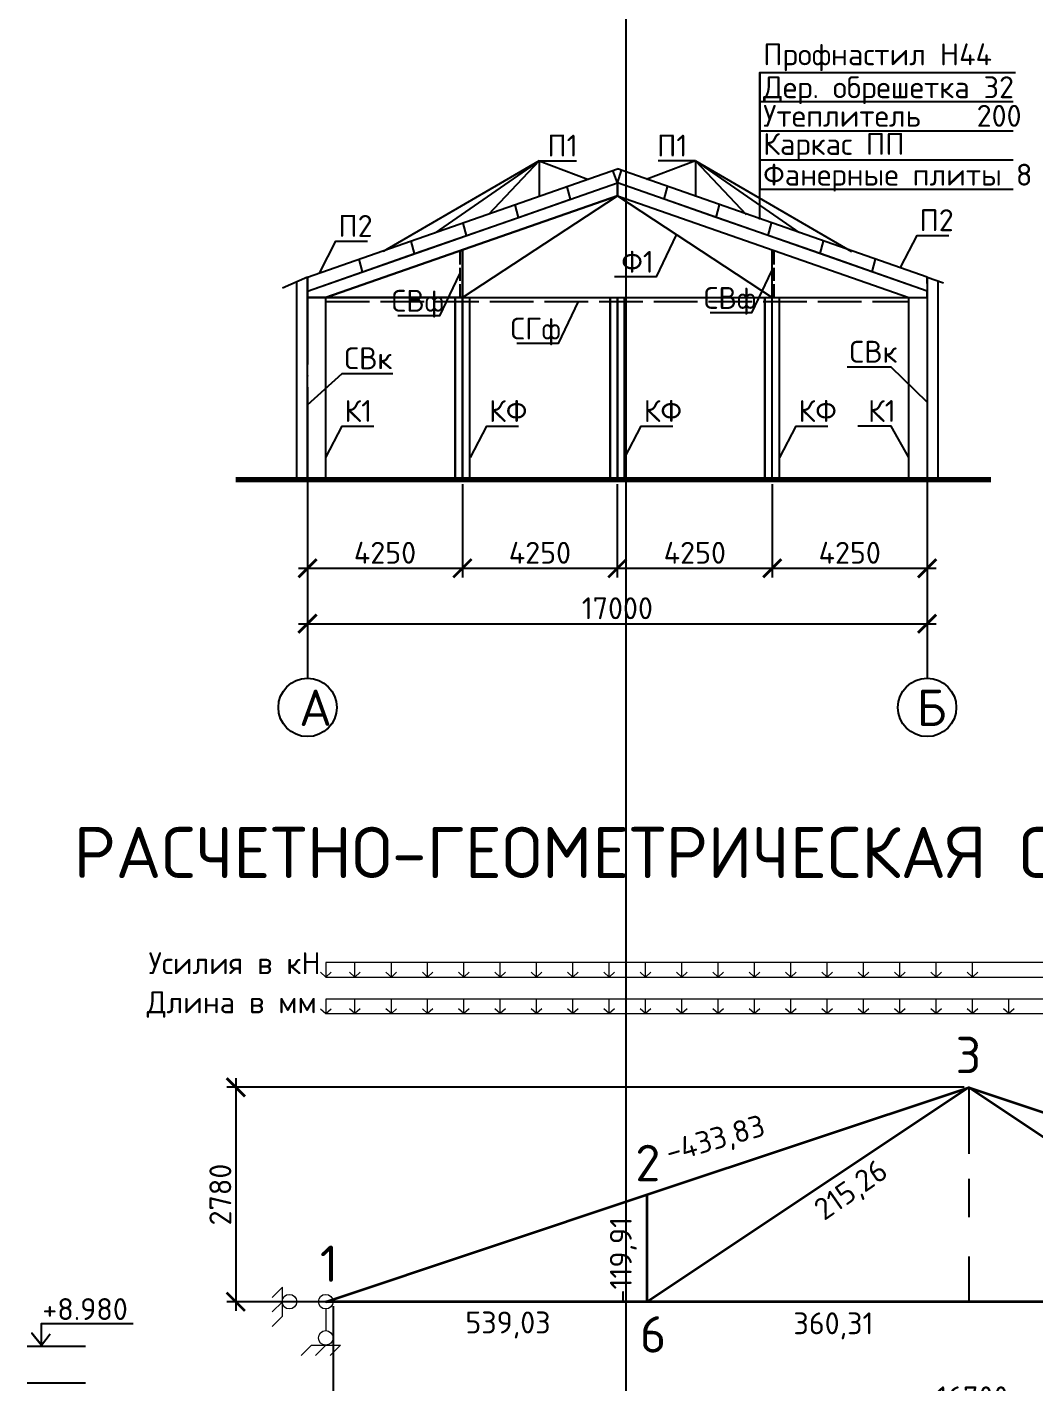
# Model space of a CAD drawing. Header units: millimetres. Extents: x -258556 to -95372, y 16759 to 83874.
# Drawn here: x -127655.4 to -127517.1, y 41786.4 to 41972.3 of the extents above; entities that cross this region are included whole.
import ezdxf

# ---------------------------------------------------------------- set-up
doc = ezdxf.new("R2010")
doc.units = ezdxf.units.MM
doc.header["$LTSCALE"] = 0.5
doc.linetypes.add('ACAD_ISO02W100', pattern=[15, 12, -3])
doc.linetypes.add('ACAD_ISO04W100', pattern=[30, 24, -3, 0, -3])
for name, color, linetype in [('оси', 7, 'ACAD_ISO04W100'), ('размеры', 7, 'Continuous'), ('Штриховка', 7, 'ACAD_ISO02W100')]:
    doc.layers.add(name, color=color, linetype=linetype)
doc.layers.add('ТОНКИЕе', color=7, linetype='Continuous', lineweight=25)
doc.styles.add('Наклонный3.5', font='isocpeur.ttf', dxfattribs={"height": 3})
doc.dimstyles.new('СТРОИТЕЛЬНЫЙ', dxfattribs={"dimtxt": 3, "dimasz": 2.5, "dimexe": 1.25, "dimexo": 0.625, "dimtad": 1, "dimdec": 0, "dimlfac": 100, "dimdsep": 46, "dimtxsty": 'Наклонный3.5', "dimblk1": 'ARCHTICK', "dimblk2": 'ARCHTICK', "dimsah": 1, "dimcen": 0, "dimdle": 1.25, "dimadec": 0, "dimazin": 0, "dimtfac": 0.75, "dimtdec": 0, "dimtmove": 0, "dimatfit": 3, "dimldrblk": 'ARCHTICK', "dimfxl": 1, "dimtolj": 1, "dimtzin": 0, "dimarcsym": 1})

# ---------------------------------------------------------------- blocks, each defined once
blk = doc.blocks.new('_ArchTick')
at = {"color": 0, "linetype": 'ByBlock', "const_width": 0.15}
blk.add_lwpolyline([(-0.5, -0.5), (0.5, 0.5)], dxfattribs=at)
blk = doc.blocks.new('*D665')
at = {"layer": 'Defpoints', "color": 0, "transparency": 16777216}
for p in [(-127616.91, 41898.06), (-127531.91, 41898.1), (-127531.91, 41890.5)]:
    blk.add_point(p, dxfattribs=at)
at = {"layer": 'размеры', "color": 0, "lineweight": -2, "transparency": 16777216}
for p, q in [((-127616.91, 41897.44), (-127616.91, 41889.25)), ((-127531.91, 41897.48), (-127531.91, 41889.25)), ((-127618.16, 41890.5), (-127530.66, 41890.5))]:
    blk.add_line(p, q, dxfattribs=at)
at = {"layer": 'размеры', "color": 0, "lineweight": -2, "transparency": 16777216, "xscale": 2.5, "yscale": 2.5, "zscale": 2.5, "rotation": 180}
blk.add_blockref('_ArchTick', (-127616.91, 41890.5), dxfattribs=at)
at = {"layer": 'размеры', "color": 0, "lineweight": -2, "transparency": 16777216, "xscale": 2.5, "yscale": 2.5, "zscale": 2.5}
blk.add_blockref('_ArchTick', (-127531.91, 41890.5), dxfattribs=at)
at = {"layer": 'размеры', "color": 0, "transparency": 16777216, "insert": (-127574.41, 41892.62), "char_height": 3, "attachment_point": 5, "style": 'Наклонный3.5'}
blk.add_mtext('\\A1;17000', dxfattribs=at)
blk = doc.blocks.new('*D667')
at = {"layer": 'Defpoints', "color": 0, "transparency": 16777216}
for p in [(-127616.91, 41910.27), (-127595.66, 41910.27), (-127595.66, 41898.1)]:
    blk.add_point(p, dxfattribs=at)
at = {"layer": 'размеры', "color": 0, "lineweight": -2, "transparency": 16777216}
for p, q in [((-127616.91, 41909.64), (-127616.91, 41896.85)), ((-127595.66, 41909.64), (-127595.66, 41896.85)), ((-127618.16, 41898.1), (-127594.41, 41898.1))]:
    blk.add_line(p, q, dxfattribs=at)
at = {"layer": 'размеры', "color": 0, "lineweight": -2, "transparency": 16777216, "xscale": 2.5, "yscale": 2.5, "zscale": 2.5, "rotation": 180}
blk.add_blockref('_ArchTick', (-127616.91, 41898.1), dxfattribs=at)
at = {"layer": 'размеры', "color": 0, "lineweight": -2, "transparency": 16777216, "xscale": 2.5, "yscale": 2.5, "zscale": 2.5}
blk.add_blockref('_ArchTick', (-127595.66, 41898.1), dxfattribs=at)
at = {"layer": 'размеры', "color": 0, "transparency": 16777216, "insert": (-127606.28, 41900.23), "char_height": 3, "attachment_point": 5, "style": 'Наклонный3.5'}
blk.add_mtext('\\A1;4250', dxfattribs=at)
blk = doc.blocks.new('*D668')
at = {"layer": 'Defpoints', "color": 0, "transparency": 16777216}
for p in [(-127595.66, 41910.27), (-127574.41, 41910.27), (-127574.41, 41898.1)]:
    blk.add_point(p, dxfattribs=at)
at = {"layer": 'размеры', "color": 0, "lineweight": -2, "transparency": 16777216}
for p, q in [((-127595.66, 41909.64), (-127595.66, 41896.85)), ((-127574.41, 41909.64), (-127574.41, 41896.85)), ((-127596.91, 41898.1), (-127573.16, 41898.1))]:
    blk.add_line(p, q, dxfattribs=at)
at = {"layer": 'размеры', "color": 0, "lineweight": -2, "transparency": 16777216, "xscale": 2.5, "yscale": 2.5, "zscale": 2.5, "rotation": 180}
blk.add_blockref('_ArchTick', (-127595.66, 41898.1), dxfattribs=at)
at = {"layer": 'размеры', "color": 0, "lineweight": -2, "transparency": 16777216, "xscale": 2.5, "yscale": 2.5, "zscale": 2.5}
blk.add_blockref('_ArchTick', (-127574.41, 41898.1), dxfattribs=at)
at = {"layer": 'размеры', "color": 0, "transparency": 16777216, "insert": (-127585.03, 41900.23), "char_height": 3, "attachment_point": 5, "style": 'Наклонный3.5'}
blk.add_mtext('\\A1;4250', dxfattribs=at)
blk = doc.blocks.new('*D669')
at = {"layer": 'Defpoints', "color": 0, "transparency": 16777216}
for p in [(-127574.41, 41910.27), (-127553.16, 41910.27), (-127553.16, 41898.1)]:
    blk.add_point(p, dxfattribs=at)
at = {"layer": 'размеры', "color": 0, "lineweight": -2, "transparency": 16777216}
for p, q in [((-127574.41, 41909.64), (-127574.41, 41896.85)), ((-127553.16, 41909.64), (-127553.16, 41896.85)), ((-127575.66, 41898.1), (-127551.91, 41898.1))]:
    blk.add_line(p, q, dxfattribs=at)
at = {"layer": 'размеры', "color": 0, "lineweight": -2, "transparency": 16777216, "xscale": 2.5, "yscale": 2.5, "zscale": 2.5, "rotation": 180}
blk.add_blockref('_ArchTick', (-127574.41, 41898.1), dxfattribs=at)
at = {"layer": 'размеры', "color": 0, "lineweight": -2, "transparency": 16777216, "xscale": 2.5, "yscale": 2.5, "zscale": 2.5}
blk.add_blockref('_ArchTick', (-127553.16, 41898.1), dxfattribs=at)
at = {"layer": 'размеры', "color": 0, "transparency": 16777216, "insert": (-127563.78, 41900.23), "char_height": 3, "attachment_point": 5, "style": 'Наклонный3.5'}
blk.add_mtext('\\A1;4250', dxfattribs=at)
blk = doc.blocks.new('*D670')
at = {"layer": 'Defpoints', "color": 0, "transparency": 16777216}
for p in [(-127553.16, 41910.27), (-127531.91, 41910.27), (-127531.91, 41898.1)]:
    blk.add_point(p, dxfattribs=at)
at = {"layer": 'размеры', "color": 0, "lineweight": -2, "transparency": 16777216}
for p, q in [((-127553.16, 41909.64), (-127553.16, 41896.85)), ((-127531.91, 41909.64), (-127531.91, 41896.85)), ((-127554.41, 41898.1), (-127530.66, 41898.1))]:
    blk.add_line(p, q, dxfattribs=at)
at = {"layer": 'размеры', "color": 0, "lineweight": -2, "transparency": 16777216, "xscale": 2.5, "yscale": 2.5, "zscale": 2.5, "rotation": 180}
blk.add_blockref('_ArchTick', (-127553.16, 41898.1), dxfattribs=at)
at = {"layer": 'размеры', "color": 0, "lineweight": -2, "transparency": 16777216, "xscale": 2.5, "yscale": 2.5, "zscale": 2.5}
blk.add_blockref('_ArchTick', (-127531.91, 41898.1), dxfattribs=at)
at = {"layer": 'размеры', "color": 0, "transparency": 16777216, "insert": (-127542.53, 41900.23), "char_height": 3, "attachment_point": 5, "style": 'Наклонный3.5'}
blk.add_mtext('\\A1;4250', dxfattribs=at)
blk = doc.blocks.new('*D764')
at = {"layer": 'Defpoints', "color": 0, "transparency": 16777216}
for p in [(-127613.41, 41797.5), (-127437.99, 41797.5), (-127437.99, 41782.26)]:
    blk.add_point(p, dxfattribs=at)
at = {"layer": 'размеры', "color": 0, "lineweight": -2, "transparency": 16777216}
for p, q in [((-127613.41, 41796.87), (-127613.41, 41781.01)), ((-127437.99, 41796.87), (-127437.99, 41781.01)), ((-127614.66, 41782.26), (-127436.74, 41782.26))]:
    blk.add_line(p, q, dxfattribs=at)
at = {"layer": 'размеры', "color": 0, "lineweight": -2, "transparency": 16777216, "xscale": 2.5, "yscale": 2.5, "zscale": 2.5, "rotation": 180}
blk.add_blockref('_ArchTick', (-127613.41, 41782.26), dxfattribs=at)
at = {"layer": 'размеры', "color": 0, "lineweight": -2, "transparency": 16777216, "xscale": 2.5, "yscale": 2.5, "zscale": 2.5}
blk.add_blockref('_ArchTick', (-127437.99, 41782.26), dxfattribs=at)
at = {"layer": 'размеры', "color": 0, "transparency": 16777216, "insert": (-127525.7, 41784.39), "char_height": 3, "attachment_point": 5, "style": 'Наклонный3.5'}
blk.add_mtext('\\A1;16700', dxfattribs=at)
blk = doc.blocks.new('*D765')
at = {"layer": 'Defpoints', "color": 0, "transparency": 16777216}
for p in [(-127526.19, 41826.91), (-127626.75, 41797.5), (-127526.2, 41797.5)]:
    blk.add_point(p, dxfattribs=at)
at = {"layer": 'размеры', "color": 0, "lineweight": -2, "transparency": 16777216}
for p, q in [((-127526.81, 41826.91), (-127628, 41826.91)), ((-127626.75, 41828.16), (-127626.75, 41796.25)), ((-127526.82, 41797.5), (-127628, 41797.5))]:
    blk.add_line(p, q, dxfattribs=at)
at = {"layer": 'размеры', "color": 0, "lineweight": -2, "transparency": 16777216, "xscale": 2.5, "yscale": 2.5, "zscale": 2.5}
for p, rotation in [((-127626.75, 41826.91), 90), ((-127626.75, 41797.5), 270)]:
    blk.add_blockref('_ArchTick', p, dxfattribs=dict(at, rotation=rotation))
at = {"layer": 'размеры', "color": 0, "transparency": 16777216, "insert": (-127628.87, 41812.2), "char_height": 3, "attachment_point": 5, "rotation": 90, "style": 'Наклонный3.5'}
blk.add_mtext('\\A1;2780', dxfattribs=at)

msp = doc.modelspace()

# ---------------------------------------------------------------- linework, layer by layer
at = {"color": 7, "linetype": 'Continuous', "lineweight": 13, "true_color": 0x000007}
for points in [[(-127437.988, 41844.014), (-127614.406, 41844.014), (-127614.406, 41842.018)], [(-127609.69, 41842.689), (-127610.413, 41842.018), (-127610.413, 41844.014)], [(-127604.682, 41842.689), (-127605.405, 41842.018), (-127605.405, 41844.014)], [(-127599.709, 41842.689), (-127600.432, 41842.018), (-127600.432, 41844.014)], [(-127594.735, 41842.689), (-127595.458, 41842.018), (-127595.458, 41844.014)], [(-127589.744, 41842.689), (-127590.484, 41842.018), (-127590.484, 41844.014)], [(-127584.771, 41842.689), (-127585.493, 41842.018), (-127585.493, 41844.014)], [(-127579.763, 41842.689), (-127580.503, 41842.018), (-127580.503, 41844.014)], [(-127574.789, 41842.689), (-127575.512, 41842.018), (-127575.512, 41844.014)], [(-127569.815, 41842.689), (-127570.538, 41842.018), (-127570.538, 41844.014)], [(-127564.842, 41842.689), (-127565.564, 41842.018), (-127565.564, 41844.014)], [(-127559.834, 41842.689), (-127560.591, 41842.018), (-127560.591, 41844.014)], [(-127555.583, 41842.018), (-127555.583, 41844.014), (-127555.583, 41844.014)], [(-127551.332, 41842.689), (-127550.609, 41842.018), (-127550.609, 41844.014)], [(-127546.358, 41842.689), (-127545.618, 41842.018), (-127545.618, 41844.014)], [(-127541.368, 41842.689), (-127540.645, 41842.018), (-127540.645, 41844.014)], [(-127536.394, 41842.689), (-127535.654, 41842.018), (-127535.654, 41844.014)], [(-127531.403, 41842.689), (-127530.663, 41842.018), (-127530.663, 41844.014)], [(-127526.412, 41842.689), (-127525.689, 41842.018), (-127525.689, 41844.014)], [(-127615.129, 41842.689), (-127614.406, 41842.018), (-127613.666, 41842.689)], [(-127614.406, 41842.018), (-127437.988, 41842.018), (-127437.988, 41842.018)], [(-127610.413, 41842.018), (-127611.136, 41842.689), (-127611.136, 41842.689)], [(-127605.405, 41842.018), (-127606.162, 41842.689), (-127606.162, 41842.689)], [(-127600.432, 41842.018), (-127601.154, 41842.689), (-127601.154, 41842.689)], [(-127595.458, 41842.018), (-127596.181, 41842.689), (-127596.181, 41842.689)], [(-127590.484, 41842.018), (-127591.207, 41842.689), (-127591.207, 41842.689)], [(-127585.493, 41842.018), (-127586.216, 41842.689), (-127586.216, 41842.689)], [(-127580.503, 41842.018), (-127581.225, 41842.689), (-127581.225, 41842.689)], [(-127575.512, 41842.018), (-127576.252, 41842.689), (-127576.252, 41842.689)], [(-127570.538, 41842.018), (-127571.261, 41842.689), (-127571.261, 41842.689)], [(-127565.564, 41842.018), (-127566.287, 41842.689), (-127566.287, 41842.689)], [(-127560.591, 41842.018), (-127561.314, 41842.689), (-127561.314, 41842.689)], [(-127556.306, 41842.689), (-127555.583, 41842.018), (-127554.86, 41842.689)], [(-127550.609, 41842.018), (-127549.869, 41842.689), (-127549.869, 41842.689)], [(-127545.618, 41842.018), (-127544.896, 41842.689), (-127544.896, 41842.689)], [(-127540.645, 41842.018), (-127539.922, 41842.689), (-127539.922, 41842.689)], [(-127535.654, 41842.018), (-127534.914, 41842.689), (-127534.914, 41842.689)], [(-127530.663, 41842.018), (-127529.94, 41842.689), (-127529.94, 41842.689)], [(-127525.689, 41842.018), (-127524.967, 41842.689), (-127524.967, 41842.689)], [(-127615.129, 41837.698), (-127614.406, 41837.027), (-127613.666, 41837.698)], [(-127610.413, 41837.027), (-127611.136, 41837.698), (-127611.136, 41837.698)], [(-127609.69, 41837.698), (-127610.413, 41837.027), (-127610.413, 41839.023)], [(-127605.405, 41837.027), (-127606.162, 41837.698), (-127606.162, 41837.698)], [(-127604.682, 41837.698), (-127605.405, 41837.027), (-127605.405, 41839.023)], [(-127600.432, 41837.027), (-127601.154, 41837.698), (-127601.154, 41837.698)], [(-127599.709, 41837.698), (-127600.432, 41837.027), (-127600.432, 41839.023)], [(-127595.458, 41837.027), (-127596.181, 41837.698), (-127596.181, 41837.698)], [(-127594.735, 41837.698), (-127595.458, 41837.027), (-127595.458, 41839.023)], [(-127590.484, 41837.027), (-127591.207, 41837.698), (-127591.207, 41837.698)], [(-127589.744, 41837.698), (-127590.484, 41837.027), (-127590.484, 41839.023)], [(-127585.493, 41837.027), (-127586.216, 41837.698), (-127586.216, 41837.698)], [(-127584.771, 41837.698), (-127585.493, 41837.027), (-127585.493, 41839.023)], [(-127580.503, 41837.027), (-127581.225, 41837.698), (-127581.225, 41837.698)], [(-127579.763, 41837.698), (-127580.503, 41837.027), (-127580.503, 41839.023)], [(-127575.512, 41837.027), (-127576.252, 41837.698), (-127576.252, 41837.698)], [(-127574.789, 41837.698), (-127575.512, 41837.027), (-127575.512, 41839.023)], [(-127570.538, 41837.027), (-127571.261, 41837.698), (-127571.261, 41837.698)], [(-127569.815, 41837.698), (-127570.538, 41837.027), (-127570.538, 41839.023)], [(-127565.564, 41837.027), (-127566.287, 41837.698), (-127566.287, 41837.698)], [(-127564.842, 41837.698), (-127565.564, 41837.027), (-127565.564, 41839.023)], [(-127560.591, 41837.027), (-127561.314, 41837.698), (-127561.314, 41837.698)], [(-127559.834, 41837.698), (-127560.591, 41837.027), (-127560.591, 41839.023)], [(-127555.583, 41837.027), (-127556.306, 41837.698), (-127556.306, 41837.698)], [(-127554.86, 41837.698), (-127555.583, 41837.027), (-127555.583, 41839.023)], [(-127550.609, 41837.027), (-127551.332, 41837.698), (-127551.332, 41837.698)], [(-127549.869, 41837.698), (-127550.609, 41837.027), (-127550.609, 41839.023)], [(-127545.618, 41837.027), (-127546.358, 41837.698), (-127546.358, 41837.698)], [(-127544.896, 41837.698), (-127545.618, 41837.027), (-127545.618, 41839.023)], [(-127540.645, 41837.027), (-127541.368, 41837.698), (-127541.368, 41837.698)], [(-127539.922, 41837.698), (-127540.645, 41837.027), (-127540.645, 41839.023)], [(-127535.654, 41837.027), (-127536.394, 41837.698), (-127536.394, 41837.698)], [(-127534.914, 41837.698), (-127535.654, 41837.027), (-127535.654, 41839.023)], [(-127530.663, 41837.027), (-127531.403, 41837.698), (-127531.403, 41837.698)], [(-127529.94, 41837.698), (-127530.663, 41837.027), (-127530.663, 41839.023)], [(-127525.689, 41837.027), (-127526.412, 41837.698), (-127526.412, 41837.698)], [(-127524.967, 41837.698), (-127525.689, 41837.027), (-127525.689, 41839.023)], [(-127520.716, 41837.027), (-127521.439, 41837.698), (-127521.439, 41837.698)], [(-127519.993, 41837.698), (-127520.716, 41837.027), (-127520.716, 41839.023)], [(-127482.097, 41797.496), (-127526.189, 41826.907), (-127570.297, 41797.496)], [(-127526.189, 41826.907), (-127437.988, 41797.496), (-127437.988, 41797.496)], [(-127570.297, 41797.496), (-127570.297, 41812.193), (-127570.297, 41812.193)], [(-127621.772, 41798.098), (-127620.36, 41799.509), (-127620.36, 41799.509)], [(-127620.36, 41795.517), (-127620.36, 41799.509), (-127620.36, 41799.509)], [(-127621.772, 41796.102), (-127620.36, 41797.496), (-127620.36, 41797.496)], [(-127615.387, 41797.496), (-127618.381, 41797.496), (-127618.381, 41797.496)], [(-127614.406, 41797.496), (-127437.988, 41797.496), (-127437.988, 41797.496)], [(-127621.772, 41794.106), (-127620.36, 41795.517), (-127620.36, 41795.517)], [(-127614.406, 41796.515), (-127614.406, 41793.52), (-127614.406, 41793.52)], [(-127617.796, 41790.13), (-127616.385, 41791.541), (-127612.392, 41791.541)], [(-127614.406, 41791.541), (-127615.817, 41790.13), (-127615.817, 41790.13)], [(-127612.392, 41791.541), (-127613.804, 41790.13), (-127613.804, 41790.13)]]:
    msp.add_lwpolyline(points, dxfattribs=at)
msp.add_lwpolyline([(-127437.988, 41837.027), (-127437.988, 41839.023), (-127614.406, 41839.023), (-127614.406, 41837.027)], close=True, dxfattribs=at)
at = {"color": 7, "linetype": 'Continuous', "lineweight": 13}
msp.add_lwpolyline([(-127526.189, 41826.907), (-127614.406, 41797.496)], dxfattribs=at)
at = {"color": 7, "linetype": 'Continuous', "lineweight": 35}
msp.add_lwpolyline([(-127526.189, 41797.496), (-127614.406, 41797.496), (-127570.297, 41812.193), (-127526.189, 41826.907), (-127570.297, 41797.496), (-127570.297, 41812.193)], dxfattribs=at)
at = {"color": 7, "linetype": 'Continuous', "lineweight": 35, "true_color": 0x000007}
msp.add_lwpolyline([(-127482.097, 41812.193), (-127482.097, 41797.496), (-127526.189, 41826.907), (-127437.988, 41797.496), (-127526.189, 41797.496)], dxfattribs=at)
at = {"color": 7, "linetype": 'Continuous', "lineweight": 13, "true_color": 0x000007}
for points in [[(-127618.381, 41797.513), (-127618.381, 41798.064), (-127618.829, 41798.511), (-127619.397, 41798.511), (-127619.397, 41798.511), (-127619.947, 41798.511), (-127620.395, 41798.064), (-127620.395, 41797.513), (-127620.395, 41797.513), (-127620.395, 41796.962), (-127619.947, 41796.515), (-127619.397, 41796.515), (-127619.397, 41796.515), (-127618.829, 41796.515), (-127618.381, 41796.962), (-127618.381, 41797.513)], [(-127613.408, 41797.513), (-127613.408, 41798.064), (-127613.855, 41798.511), (-127614.406, 41798.511), (-127614.406, 41798.511), (-127614.957, 41798.511), (-127615.404, 41798.064), (-127615.404, 41797.513), (-127615.404, 41797.513), (-127615.404, 41796.962), (-127614.957, 41796.515), (-127614.406, 41796.515), (-127614.406, 41796.515), (-127613.855, 41796.515), (-127613.408, 41796.962), (-127613.408, 41797.513)], [(-127613.408, 41792.539), (-127613.408, 41793.09), (-127613.855, 41793.538), (-127614.406, 41793.538), (-127614.406, 41793.538), (-127614.957, 41793.538), (-127615.404, 41793.09), (-127615.404, 41792.539), (-127615.404, 41792.539), (-127615.404, 41791.989), (-127614.957, 41791.541), (-127614.406, 41791.541), (-127614.406, 41791.541), (-127613.855, 41791.541), (-127613.408, 41791.989), (-127613.408, 41792.539)]]:
    msp.add_open_spline(points, degree=3, knots=[0, 0, 0, 0, 0.0625, 0.0625, 0.0625, 0.062501, 0.125, 0.125, 0.125, 0.125001, 0.1875, 0.1875, 0.1875, 0.187501, 1, 1, 1, 1], dxfattribs=at)
at = {"layer": 'оси'}
for points in [[(-127616.909, 41938.035), (-127616.909, 41910.996)], [(-127531.909, 41938.035), (-127531.909, 41910.996)]]:
    msp.add_lwpolyline(points, dxfattribs=at)
at = {"layer": 'ТОНКИЕе'}
for p, q in [((-127585.145, 41953.987), (-127585.145, 41949.069)), ((-127563.672, 41953.987), (-127563.672, 41949.069))]:
    msp.add_line(p, q, dxfattribs=at)
at = {"layer": 'ТОНКИЕе', "color": 6}
msp.add_lwpolyline([(-127573.225, 42005.398), (-127573.225, 41411.398)], dxfattribs=at)
at = {"layer": 'ТОНКИЕе'}
for points in [[(-127554.847, 41945.941), (-127554.847, 41966.12), (-127519.807, 41966.12)], [(-127554.847, 41966.12), (-127554.847, 41962.12), (-127520.09, 41962.12)], [(-127554.847, 41962.12), (-127554.847, 41958.12), (-127520.09, 41958.12)], [(-127554.847, 41958.12), (-127554.847, 41954.12), (-127520.09, 41954.12)], [(-127616.909, 41937.173), (-127616.909, 41938.035), (-127574.409, 41952.873)], [(-127585.145, 41953.987), (-127606.519, 41941.546)], [(-127585.145, 41953.987), (-127599.394, 41944.092)], [(-127585.145, 41953.987), (-127592.096, 41946.638)], [(-127585.145, 41953.987), (-127578.368, 41951.441)], [(-127585.145, 41953.987), (-127579.99, 41953.987)], [(-127531.909, 41937.173), (-127531.909, 41938.035), (-127574.409, 41952.873)], [(-127563.672, 41953.987), (-127570.449, 41951.441)], [(-127563.672, 41953.987), (-127568.828, 41953.987)], [(-127563.672, 41953.987), (-127556.721, 41946.638)], [(-127563.672, 41953.987), (-127549.423, 41944.092)], [(-127563.672, 41953.987), (-127542.298, 41941.546)], [(-127554.847, 41954.12), (-127554.847, 41950.12), (-127520.09, 41950.12)], [(-127616.909, 41935.266), (-127616.909, 41936.129), (-127574.409, 41950.966)], [(-127574.409, 41950.966), (-127575.005, 41952.664)], [(-127574.409, 41950.966), (-127573.844, 41952.675)], [(-127574.409, 41949.166), (-127574.409, 41950.966)], [(-127531.909, 41935.266), (-127531.909, 41936.129), (-127574.409, 41950.966)], [(-127574.409, 41950.966), (-127574.409, 41949.166)], [(-127574.409, 41949.166), (-127574.409, 41950.966)], [(-127574.409, 41949.166), (-127614.409, 41935.266), (-127574.409, 41949.166), (-127534.409, 41935.266)], [(-127595.659, 41935.266), (-127574.409, 41949.166), (-127553.159, 41935.266)], [(-127587.96, 41946.235), (-127580.828, 41948.725), (-127581.309, 41950.424)], [(-127560.858, 41946.235), (-127567.989, 41948.725), (-127567.509, 41950.424)], [(-127595.092, 41943.746), (-127587.96, 41946.235), (-127588.441, 41947.934)], [(-127553.726, 41943.746), (-127560.858, 41946.235), (-127560.377, 41947.934)], [(-127602.224, 41941.256), (-127595.092, 41943.746), (-127595.573, 41945.445)], [(-127546.594, 41941.256), (-127553.726, 41943.746), (-127553.245, 41945.445)], [(-127566.358, 41943.848), (-127569.097, 41938.095), (-127574.793, 41938.095)], [(-127535.521, 41939.447), (-127533.289, 41943.738), (-127528.942, 41943.738)], [(-127616.909, 41910.266), (-127595.659, 41910.266), (-127595.659, 41941.782)], [(-127615.239, 41938.664), (-127613.007, 41942.955), (-127608.66, 41942.955)], [(-127609.356, 41938.766), (-127602.224, 41941.256), (-127602.705, 41942.955)], [(-127595.659, 41941.782), (-127595.659, 41910.266), (-127574.409, 41910.266), (-127574.409, 41935.266)], [(-127574.409, 41935.266), (-127574.409, 41910.266), (-127553.159, 41910.266), (-127553.159, 41941.782)], [(-127539.462, 41938.766), (-127546.594, 41941.256), (-127546.113, 41942.955)], [(-127616.909, 41936.129), (-127609.356, 41938.766), (-127609.847, 41940.501)], [(-127531.909, 41936.129), (-127539.462, 41938.766), (-127538.971, 41940.501)], [(-127616.909, 41938.035), (-127620.337, 41936.532)], [(-127616.909, 41910.266), (-127616.909, 41938.035), (-127616.909, 41938.035), (-127616.909, 41938.035)], [(-127596.074, 41938.496), (-127598.813, 41932.743), (-127604.509, 41932.743)], [(-127553.247, 41938.888), (-127555.987, 41933.135), (-127561.682, 41933.135)], [(-127531.909, 41938.035), (-127529.647, 41937.246)], [(-127531.909, 41938.035), (-127531.909, 41910.266)], [(-127618.409, 41937.378), (-127618.409, 41910.266)], [(-127530.409, 41910.266), (-127530.409, 41937.512)], [(-127595.659, 41910.266), (-127595.659, 41935.266), (-127616.909, 41935.266), (-127531.909, 41935.266)], [(-127616.909, 41910.266), (-127616.909, 41910.266), (-127616.909, 41910.266), (-127614.409, 41910.266), (-127614.409, 41935.266)], [(-127614.409, 41935.266), (-127534.409, 41935.266)], [(-127595.659, 41910.266), (-127596.659, 41910.266), (-127596.659, 41935.266), (-127596.659, 41910.266), (-127594.665, 41910.266), (-127594.665, 41935.266)], [(-127579.765, 41934.689), (-127582.504, 41928.936), (-127588.2, 41928.936)], [(-127574.409, 41910.266), (-127575.409, 41910.266), (-127575.409, 41935.266), (-127575.409, 41910.266), (-127573.415, 41910.266), (-127573.415, 41935.266)], [(-127553.159, 41910.266), (-127554.159, 41910.266), (-127554.159, 41935.266), (-127554.159, 41910.266), (-127552.165, 41910.266), (-127552.165, 41935.266)], [(-127531.909, 41910.266), (-127534.409, 41910.266), (-127534.409, 41935.266)], [(-127531.909, 41920.879), (-127536.828, 41925.696), (-127542.873, 41925.696)], [(-127616.909, 41920.516), (-127612.176, 41924.807), (-127605.219, 41924.807)], [(-127616.909, 41920.879), (-127616.909, 41883.016)], [(-127531.909, 41920.879), (-127531.909, 41883.016)], [(-127614.409, 41913.284), (-127612.176, 41917.575), (-127607.83, 41917.575)], [(-127594.565, 41913.284), (-127592.332, 41917.575), (-127587.986, 41917.575)], [(-127573.358, 41913.284), (-127571.125, 41917.575), (-127566.779, 41917.575)], [(-127552.113, 41913.284), (-127549.881, 41917.575), (-127545.534, 41917.575)], [(-127534.409, 41913.284), (-127536.828, 41917.575), (-127541.403, 41917.575)], [(-127616.909, 41910.266), (-127618.159, 41910.266)], [(-127616.909, 41910.266), (-127616.909, 41911.516)], [(-127526.189, 41826.907), (-127526.189, 41817.784)], [(-127526.189, 41814.355), (-127526.189, 41809.121)], [(-127526.189, 41803.706), (-127526.189, 41797.496)], [(-127653.42, 41791.52), (-127654.723, 41793.175), (-127653.42, 41791.52), (-127652.235, 41793.095)], [(-127653.42, 41791.52), (-127653.42, 41794.52), (-127640.849, 41794.52)], [(-127655.378, 41791.392), (-127647.353, 41791.392)], [(-127655.378, 41786.392), (-127647.353, 41786.392)]]:
    msp.add_lwpolyline(points, dxfattribs=at)
at = {"layer": 'ТОНКИЕе', "lineweight": 70}
msp.add_lwpolyline([(-127626.74, 41910.266), (-127523.187, 41910.266)], dxfattribs=at)
at = {"layer": 'ТОНКИЕе'}
for centre in [(-127616.909, 41879.016), (-127531.909, 41879.016)]:
    msp.add_circle(centre, 4, dxfattribs=at)
at = {"layer": 'Штриховка', "ltscale": 0.3}
for points in [[(-127595.97, 41935.266), (-127595.97, 41941.674)], [(-127552.891, 41935.266), (-127552.891, 41941.674)]]:
    msp.add_lwpolyline(points, dxfattribs=at)
at = {"layer": 'Штриховка'}
msp.add_lwpolyline([(-127614.409, 41934.689), (-127534.409, 41934.689)], dxfattribs=at)

# ---------------------------------------------------------------- texts
at = {"layer": 'оси', "insert": (-127648.997, 41862.622), "char_height": 7, "attachment_point": 1, "style": 'Наклонный3.5'}
msp.add_mtext_dynamic_manual_height_columns('РАСЧЕТНО-ГЕОМЕТРИЧЕСКАЯ СХЕМА ФЕРМЫ', width=201.00896, gutter_width=15, heights=[0], dxfattribs=at)
at = {"layer": 'ТОНКИЕе', "style": 'Наклонный3.5'}
for s, width, insert, char_height, attachment_point in [('Профнастил Н44', 40.30972, (-127554.404, 41970.093), 3, 1), ('Дер. обрешетка 32', 40.30972, (-127554.404, 41965.581), 3, 1), ('Утеплитель    200', 40.30972, (-127554.404, 41961.663), 3, 1), ('П1', 1.79269, (-127584.013, 41957.575), 3, 1), ('П1', 1.79269, (-127564.804, 41957.575), 3, 3), ('Каркас ПП', 40.30972, (-127554.404, 41957.803), 3, 1), ('Фанерные плиты 8', 40.30972, (-127554.404, 41953.588), 3, 1), ('П2', 1.79269, (-127532.965, 41947.342), 3, 1), ('П2', 1.79269, (-127612.683, 41946.559), 3, 1), ('Ф1', 1.79269, (-127573.87, 41941.642), 3, 1), ('СВф', 1.79269, (-127605.379, 41936.29), 3, 1), ('СВф', 1.79269, (-127562.552, 41936.682), 3, 1), ('СГф', 1.79269, (-127589.07, 41932.483), 3, 1), ('СВк', 1.79269, (-127542.563, 41929.3), 3, 1), ('СВк', 1.79269, (-127611.852, 41928.411), 3, 1), ('КФ', 1.79269, (-127592.008, 41921.18), 3, 1), ('КФ', 1.79269, (-127570.801, 41921.18), 3, 1), ('КФ', 1.79269, (-127549.557, 41921.18), 3, 1), ('К1', 1.79269, (-127611.852, 41921.18), 3, 1), ('К1', 1.79269, (-127540.027, 41921.18), 3, 1), ('А', 5, (-127618.061, 41881.48), 5, 1), ('Б', 5, (-127533.342, 41881.48), 5, 1), ('Усилия в кН', 31.80883, (-127638.712, 41845.435), 3, 1), ('Длина в мм', 31.80883, (-127638.967, 41840.068), 3, 1), ('3', 3.42595, (-127528.001, 41833.843), 5, 1), ('2', 3.42595, (-127571.932, 41819.029), 5, 1), ('1', 3.42595, (-127615.219, 41805.214), 5, 1), ('+8.980', 5.64945, (-127641.562, 41797.993), 3, 3), ('539,03', 12.98189, (-127595.26, 41796.157), 3, 1), ('6', 3.42595, (-127571.317, 41795.522), 5, 1), ('360,31', 12.98189, (-127550.252, 41796.039), 3, 1)]:
    msp.add_mtext_dynamic_manual_height_columns(s, width=width, gutter_width=15, heights=[0], dxfattribs=dict(at, insert=insert, char_height=char_height, attachment_point=attachment_point))
at = {"layer": 'ТОНКИЕе', "char_height": 3, "attachment_point": 1, "style": 'Наклонный3.5'}
for s, insert, rotation in [('-433,83', (-127568.11, 41819.396), 16.0981), ('215,26', (-127547.76, 41811.001), 34.79883), ('-119,91', (-127575.434, 41797.136), 90)]:
    msp.add_mtext_dynamic_manual_height_columns(s, width=12.98189, gutter_width=15, heights=[0], dxfattribs=dict(at, insert=insert, rotation=rotation))

# ---------------------------------------------------------------- dimensions: what is measured, and where the dimension line sits
at = {"layer": 'размеры'}
for base, p1, p2, text, picture, middle in [((-127595.659, 41898.104), (-127616.909, 41910.266), (-127595.659, 41910.266), '4250', '*D667', (-127606.284, 41900.229)), ((-127574.409, 41898.104), (-127595.659, 41910.266), (-127574.409, 41910.266), '4250', '*D668', (-127585.034, 41900.229)), ((-127553.159, 41898.104), (-127574.409, 41910.266), (-127553.159, 41910.266), '4250', '*D669', (-127563.784, 41900.229)), ((-127531.909, 41898.104), (-127553.159, 41910.266), (-127531.909, 41910.266), '4250', '*D670', (-127542.534, 41900.229)), ((-127531.909, 41890.496), (-127616.909, 41898.064), (-127531.909, 41898.104), '17000', '*D665', (-127574.409, 41892.621)), ((-127437.988, 41782.262), (-127613.408, 41797.496), (-127437.988, 41797.496), '16700', '*D764', (-127525.698, 41784.387))]:
    dim = msp.add_linear_dim(base=base, p1=p1, p2=p2, text=text, dimstyle='СТРОИТЕЛЬНЫЙ', dxfattribs=at)
    dim.commit()
    dim.dimension.update_dxf_attribs({"geometry": picture, "text_midpoint": middle})
dim = msp.add_linear_dim(base=(-127626.749, 41797.496), p1=(-127526.189, 41826.907), p2=(-127526.197, 41797.496), angle=90, text='2780', dimstyle='СТРОИТЕЛЬНЫЙ', dxfattribs=at)
dim.commit()
dim.dimension.update_dxf_attribs({"geometry": '*D765', "text_midpoint": (-127628.874, 41812.202)})

doc.saveas('drawing.dxf')
